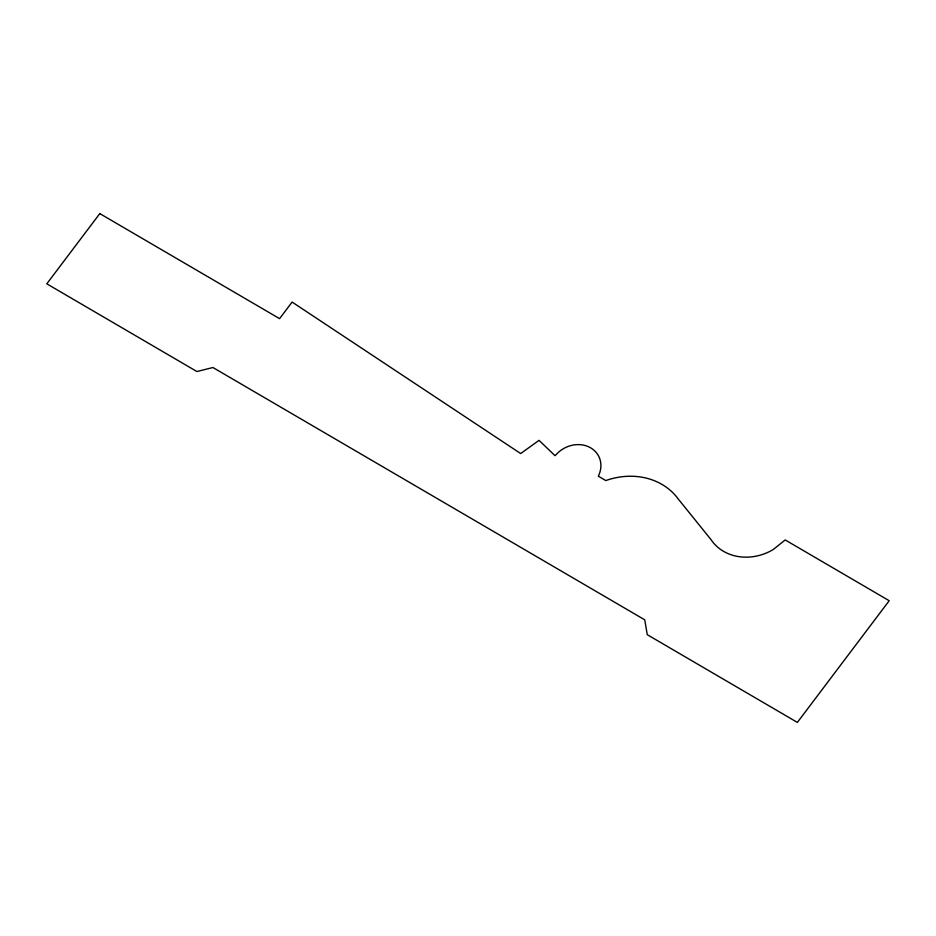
<?xml version="1.0" encoding="UTF-8"?>
<svg xmlns="http://www.w3.org/2000/svg" width="936" height="936" viewBox="0 0 936 936"><rect width="100%" height="100%" fill="white"/><g stroke="black" fill="none" stroke-linecap="round" stroke-linejoin="round"><path stroke-width="1.4" d="M99.801 213.595L46.8 283.819L196.911 371.534L212.928 367.509L644.752 619.831L647.256 634.678L797.367 722.405L889.2 600.725L785.199 539.943L773.101 549.619A47.736 41.465 -27.8 0 1 711.056 539.686L678.237 498.982A66.912 58.126 -27.8 0 0 605.803 480.566L598.315 476.19A26.383 22.92 -27.8 0 0 590.85 447.946A26.383 22.92 -27.8 0 0 558.347 452.392L555.036 455.692L539.031 440.353L520.673 453.55L292.102 302.059L279.583 318.649L99.801 213.595"/></g></svg>
